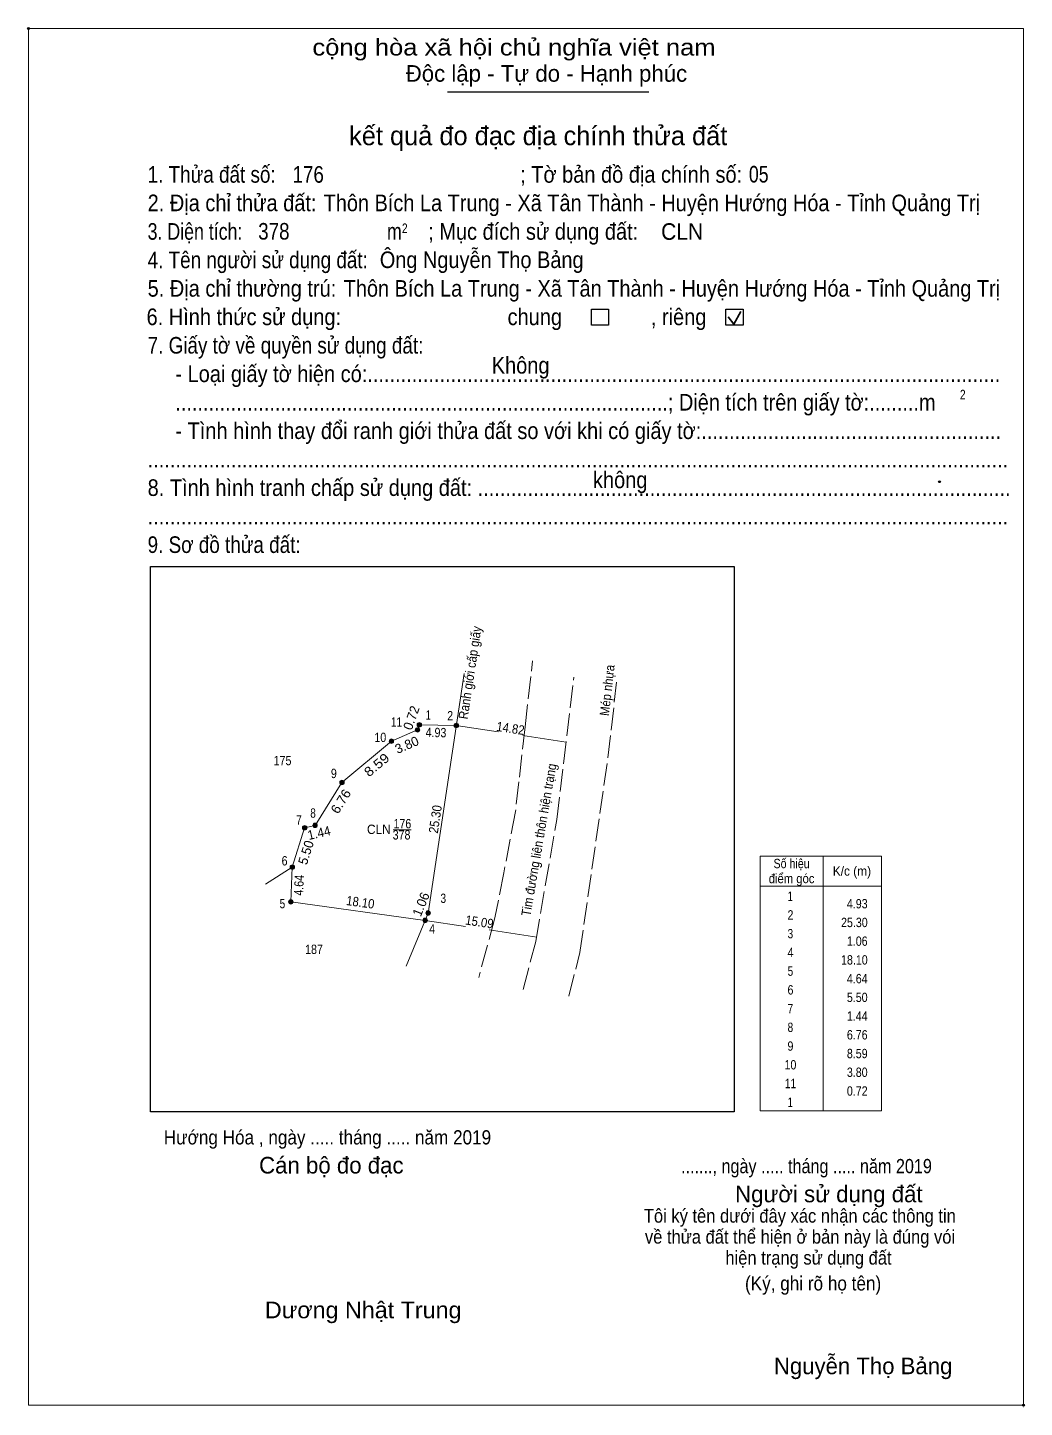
# Model space of a CAD drawing. Header units: metres. Extents: x 538337 to 538937, y 1836852 to 1837233.
# Drawn here: x 538336.7 to 538469.8, y 1836851.8 to 1837035.9 of the extents above; entities that cross this region are included whole.
import ezdxf
from ezdxf.enums import TextEntityAlignment as Align

# ---------------------------------------------------------------- set-up
doc = ezdxf.new("R2010")
doc.units = ezdxf.units.M
doc.header["$LTSCALE"] = 0.5
doc.header["$PDMODE"] = 32
doc.header["$PDSIZE"] = 0.25
doc.linetypes.add('LONG_DASHED', pattern=[7.5, 6, -1.5])
for name, color, linetype, lineweight in [('1', 7, 'LONG_DASHED', 13), ('10', 7, 'Continuous', 13), ('41', 7, 'Continuous', 13), ('6', 7, 'Continuous', 13), ('63', 7, 'Continuous', 13), ('7', 7, 'Continuous', 25)]:
    doc.layers.add(name, color=color, linetype=linetype, lineweight=lineweight)

msp = doc.modelspace()

# ---------------------------------------------------------------- hatches: boundary and pattern name
at = {"layer": '63'}
for points in [[(538389.27, 1836942.87, 1), (538388.67, 1836942.87, 1)], [(538394.2, 1836942.77, 1), (538393.6, 1836942.77, 1)], [(538389.03, 1836942.19, 1), (538388.43, 1836942.19, 1)], [(538385.54, 1836940.68, 1), (538384.94, 1836940.68, 1)], [(538378.94, 1836935.18, 1), (538378.34, 1836935.18, 1)], [(538373.95, 1836929.13, 1), (538373.35, 1836929.13, 1)], [(538375.35, 1836929.45, 1), (538374.75, 1836929.45, 1)], [(538372.31, 1836923.88, 1), (538371.71, 1836923.88, 1)], [(538372.11, 1836919.24, 1), (538371.51, 1836919.24, 1)], [(538390.44, 1836917.75, 1), (538389.84, 1836917.75, 1)], [(538390.04, 1836916.77, 1), (538389.44, 1836916.77, 1)]]:
    msp.add_hatch(color=256, dxfattribs=at).paths.add_polyline_path(points)

# ---------------------------------------------------------------- linework, layer by layer
at = {"layer": '1'}
for p, q in [((538403.1, 1836942.6), (538404.08, 1836951.43)), ((538414.15, 1836938.45), (538415.31, 1836948.58))]:
    msp.add_line(p, q, dxfattribs=at)
at = {"layer": '1', "linetype": 'Continuous'}
msp.add_line((538388.97, 1836942.87), (538393.9, 1836942.77), dxfattribs=at)
at = {"layer": '1'}
for points in [[(538403.1, 1836942.6), (538402.25, 1836935.24), (538401.81, 1836931.28), (538400.25, 1836923.13), (538399.06, 1836917.09), (538396.9, 1836909.15)], [(538408.93, 1836906.63), (538410.4, 1836912.49), (538414.15, 1836938.45)]]:
    msp.add_lwpolyline(points, dxfattribs=at)
at = {"layer": '1', "linetype": 'Continuous'}
msp.add_lwpolyline([(538389.74, 1836916.77), (538371.81, 1836919.24), (538372.01, 1836923.88)], dxfattribs=at)
at = {"layer": '10'}
msp.add_lwpolyline([(538388.98, 1836942.87), (538388.73, 1836942.19), (538385.24, 1836940.68), (538378.64, 1836935.18), (538375.05, 1836929.45), (538373.65, 1836929.13), (538372.01, 1836923.88), (538368.41, 1836921.6)], dxfattribs=at)
at = {"layer": '41'}
msp.add_lwpolyline([(538387.2, 1836910.65), (538390.14, 1836917.75), (538394.94, 1836949.71)], dxfattribs=at)
at = {"layer": '63'}
for p, q in [((538399.51, 1836941.93), (538393.9, 1836942.77)), ((538408.56, 1836940.57), (538402.8, 1836941.43)), ((538385.48, 1836928.86), (538387.88, 1836928.86)), ((538442.88, 1836925.35), (538442.88, 1836891.35)), ((538442.88, 1836925.35), (538442.88, 1836891.35)), ((538434.48, 1836921.35), (538450.68, 1836921.35)), ((538395.14, 1836915.96), (538389.74, 1836916.77)), ((538404.66, 1836914.53), (538398.31, 1836915.49))]:
    msp.add_line(p, q, dxfattribs=at)
at = {"layer": '63', "linetype": 'LONG_DASHED'}
msp.add_lwpolyline([(538402.83, 1836907.54), (538404.51, 1836913.97), (538407.31, 1836930.23), (538409.61, 1836949.23)], dxfattribs=at)
at = {"layer": '63'}
msp.add_lwpolyline([(538434.48, 1836925.35), (538450.68, 1836925.35), (538450.68, 1836891.35), (538434.48, 1836891.35)], close=True, dxfattribs=at)
for centre in [(538388.97, 1836942.87), (538393.9, 1836942.77), (538388.73, 1836942.19), (538385.24, 1836940.68), (538378.64, 1836935.18), (538373.65, 1836929.13), (538375.05, 1836929.45), (538372.01, 1836923.88), (538371.81, 1836919.24), (538390.14, 1836917.75), (538389.74, 1836916.77)]:
    msp.add_circle(centre, 0.3, dxfattribs=at)
at = {"layer": '7'}
msp.add_line((538392.74, 1837027.38), (538419.6, 1837027.38), dxfattribs=at)
at = {"layer": '7', "lineweight": 35}
for p, q in [((538430.21, 1836997.35), (538430.96, 1836996.37)), ((538430.96, 1836996.37), (538431.88, 1836998.02))]:
    msp.add_line(p, q, dxfattribs=at)
at = {"layer": '7', "lineweight": 13}
msp.add_lwpolyline([(538336.79, 1837035.81), (538469.63, 1837035.81), (538469.63, 1836852.07), (538336.79, 1836852.07)], close=True, dxfattribs=at)
at = {"layer": '7'}
for points in [[(538411.96, 1836998.33), (538414.24, 1836998.33), (538414.24, 1836996.21), (538411.96, 1836996.21)], [(538429.91, 1836998.33), (538432.19, 1836998.33), (538432.19, 1836996.21), (538429.91, 1836996.21)], [(538353.08, 1836964.02), (538431.01, 1836964.02), (538431.01, 1836891.22), (538353.08, 1836891.22)]]:
    msp.add_lwpolyline(points, close=True, dxfattribs=at)
for p in [(538336.79, 1837035.81), (538458.42, 1836975.32), (538469.63, 1836852.07)]:
    msp.add_point(p, dxfattribs=at)

# ---------------------------------------------------------------- texts
at = {"layer": '1'}
for s, width, p in [('175', 0.85, (538370.705, 1836937.48)), ('176', 0.85, (538386.705, 1836929.05)), ('CLN', 0.95, (538383.565, 1836928.3)), ('378', 0.85, (538386.595, 1836927.56)), ('187', 0.85, (538374.905, 1836912.28))]:
    msp.add_text(s, height=1.25, dxfattribs=dict(at, width=width)).set_placement(p, align=Align.CENTER)
for s, height, width, p in [('Hướng Hóa , ngày ..... tháng ..... năm 2019', 1.9, 0.9, (538354.85, 1836886.86)), ('Dương Nhật Trung', 2.215, 1.05, (538368.35, 1836863.66))]:
    msp.add_text(s, height=height, dxfattribs=dict(at, width=width)).set_placement(p)
msp.add_text('Nguyễn Thọ Bảng', height=2.21, dxfattribs=at).set_placement((538436.31, 1836856.19))
at = {"layer": '6'}
for s, width, p in [('CLN', 0.95, (538421.25, 1837007.61)), ('Ông Nguyễn Thọ Bảng', 0.9, (538383.69, 1837003.84))]:
    msp.add_text(s, height=2.21, dxfattribs=dict(at, width=width)).set_placement(p)
at = {"layer": '63'}
for s, rotation, width, p in [('Ranh giới cấp giấy', 81.459, 0.9, (538396.3447, 1836949.7472)), ('Mép nhựa', 83.467, 0.9, (538414.6706, 1836947.4139)), ('14.82', 351.465, 0.9, (538401.0522, 1836941.7875)), ('4.93', 358.838, 0.85, (538391.1823, 1836941.222)), ('8.59', 39.806, 1.15, (538383.6749, 1836937.0391)), ('Tim đường liên thôn hiện trạng', 80.229, 0.9, (538405.5416, 1836927.4139)), ('6.76', 57.932, 1.05, (538379.0212, 1836932.3182)), ('25.30', 81.454, 0.9, (538391.7136, 1836930.1871)), ('1.44', 12.875, 0.95, (538375.7157, 1836927.8342)), ('4.64', 87.532, 0.85, (538373.5116, 1836921.4281)), ('18.10', 352.156, 0.9, (538381.0147, 1836918.5704)), ('15.09', 351.462, 0.9, (538396.9072, 1836915.9482))]:
    msp.add_text(s, height=1.25, rotation=rotation, dxfattribs=dict(at, width=width)).set_placement(p, align=Align.CENTER)
for s, rotation, p in [('0.72', 70.56, (538388.489, 1836943.597)), ('3.80', 23.396, (538387.5468, 1836939.6149)), ('5.50', 72.652, (538374.4275, 1836925.6386)), ('1.06', 67.797, (538389.766, 1836918.6838))]:
    msp.add_text(s, height=1.25, rotation=rotation, dxfattribs=at).set_placement(p, align=Align.CENTER)
for s, width, p in [(' 11', 0.8, (538386.66, 1836942.62)), (' 1', 0.75, (538390.51, 1836943.56)), (' 2', 0.85, (538393.48, 1836943.46)), (' 10', 0.85, (538384.55, 1836940.57)), (' 9', 0.85, (538377.95, 1836935.76)), (' 7', 0.8, (538373.27, 1836929.55)), (' 8', 0.8, (538375.15, 1836930.47)), (' 6', 0.85, (538371.37, 1836924.1)), (' 5', 0.8, (538371.06, 1836918.38)), (' 3', 0.8, (538392.54, 1836919.09)), ('4.93', 0.85, (538448.82, 1836918.37)), (' 4', 0.85, (538391.07, 1836915.01)), ('25.30', 0.85, (538448.83, 1836915.87)), ('1.06', 0.85, (538448.82, 1836913.37)), ('18.10', 0.85, (538448.83, 1836910.87)), ('4.64', 0.85, (538448.82, 1836908.37)), ('5.50', 0.85, (538448.82, 1836905.87)), ('1.44', 0.85, (538448.82, 1836903.37)), ('6.76', 0.85, (538448.82, 1836900.87)), ('8.59', 0.85, (538448.82, 1836898.37)), ('3.80', 0.85, (538448.82, 1836895.87)), ('0.72', 0.85, (538448.82, 1836893.37))]:
    msp.add_text(s, height=1.25, dxfattribs=dict(at, width=width)).set_placement(p, align=Align.RIGHT)
for s, width, p in [('Số hiệu', 0.85, (538438.67, 1836923.73)), ('điểm góc', 0.9, (538438.67, 1836921.73)), ('K/c (m)', 0.95, (538446.725, 1836922.73)), (' 1', 0.75, (538438.32, 1836919.37)), (' 2', 0.85, (538438.325, 1836916.87)), (' 3', 0.8, (538438.325, 1836914.37)), (' 4', 0.85, (538438.33, 1836911.87)), (' 5', 0.8, (538438.325, 1836909.37)), (' 6', 0.85, (538438.325, 1836906.87)), (' 7', 0.8, (538438.325, 1836904.37)), (' 8', 0.8, (538438.325, 1836901.87)), (' 9', 0.85, (538438.32, 1836899.37)), (' 10', 0.85, (538438.32, 1836896.87)), (' 11', 0.8, (538438.33, 1836894.37)), (' 1', 0.75, (538438.32, 1836891.87))]:
    msp.add_text(s, height=1.25, dxfattribs=dict(at, width=width)).set_placement(p, align=Align.CENTER)
at = {"layer": '7'}
for s, height, width, p in [('cộng hòa xã hội chủ nghĩa việt nam', 2.217, 1.15, (538374.69, 1837032.21)), ('1. Thửa đất số:', 2.217, 0.85, (538352.69, 1837015.23)), ('176', 2.21, 0.85, (538372.03, 1837015.23)), ('; Tờ bản đồ địa chính số:', 2.217, 0.9, (538402.43, 1837015.23)), ('05', 2.21, 0.8, (538432.97, 1837015.26)), ('2. Địa chỉ thửa đất:', 2.217, 0.9, (538352.69, 1837011.43)), ('Thôn Bích La Trung - Xã Tân Thành - Huyện Hướng Hóa - Tỉnh Quảng Trị', 2.21, 0.9, (538376.19, 1837011.43)), ('3. Diện tích:', 2.217, 0.8, (538352.69, 1837007.62)), ('378', 2.21, 0.85, (538367.45, 1837007.64)), ('m', 2.217, 0.8, (538384.65, 1837007.62)), ('2', 1.267, 0.8, (538386.65, 1837008.52)), ('; Mục đích sử dụng đất:', 2.217, 0.9, (538390.15, 1837007.62)), ('4. Tên người sử dụng đất:', 2.217, 0.85, (538352.69, 1837003.82)), ('5. Địa chỉ thường trú:', 2.217, 0.9, (538352.69, 1837000.02)), ('Thôn Bích La Trung - Xã Tân Thành - Huyện Hướng Hóa - Tỉnh Quảng Trị', 2.21, 0.9, (538378.87, 1837000.02)), ('6. Hình thức sử dụng:', 2.217, 0.9, (538352.55, 1836996.22)), ('chung                , riêng', 2.217, 0.9, (538400.75, 1836996.22)), ('7. Giấy tờ về quyền sử dụng đất:', 2.217, 0.85, (538352.69, 1836992.42)), ('     - Loại giấy tờ hiện có:..................................................................................................................', 2.217, 0.9, (538352.69, 1836988.62)), ('Không', 2.22, 0.9, (538398.63, 1836989.75)), ('     .........................................................................................; Diện tích trên giấy tờ:.........m', 2.21, 0.9, (538352.69, 1836984.82)), ('2', 1.267, 0.8, (538461.15, 1836986.32)), ('     - Tình hình thay đổi ranh giới thửa đất so với khi có giấy tờ:......................................................', 2.217, 0.9, (538352.69, 1836981.02)), ('...........................................................................................................................................................', 2.217, 0.9, (538352.69, 1836977.22)), ('không', 2.218, 0.9, (538412.15, 1836974.46)), ('8. Tình hình tranh chấp sử dụng đất: ................................................................................................', 2.217, 0.9, (538352.69, 1836973.42)), ('...........................................................................................................................................................', 2.217, 0.9, (538352.69, 1836969.61)), ('9. Sơ đồ thửa đất:', 2.217, 0.85, (538352.69, 1836965.81)), ('......., ngày ..... tháng ..... năm 2019', 1.9, 0.85, (538423.91, 1836883.02)), ('(Ký, ghi rõ họ tên)', 1.901, 0.9, (538432.45, 1836867.37))]:
    msp.add_text(s, height=height, dxfattribs=dict(at, width=width)).set_placement(p)
for s, height, p in [('Độc lập - Tự do - Hạnh phúc', 2.217, (538387.15, 1837028.71)), ('Cán bộ đo đạc', 2.218, (538367.57, 1836882.98)), ('Người sử dụng đất', 2.217, (538431.13, 1836879.14))]:
    msp.add_text(s, height=height, dxfattribs=at).set_placement(p)
for s, height, p in [('kết quả đo đạc địa chính thửa đất', 2.534, (538404.84, 1837020.24)), ('.', 0.6337, (538469.6467, 1836851.76))]:
    msp.add_text(s, height=height, dxfattribs=at).set_placement(p, align=Align.CENTER)
at = {"layer": '7', "width": 0.9}
for s, p in [('Tôi ký tên dưới đây xác nhận các thông tin', (538439.77, 1836876.42)), ('về thửa đất thể hiện ở bản này là đúng vói', (538439.795, 1836873.62)), ('hiện trạng sử dụng đất', (538440.925, 1836870.82))]:
    msp.add_text(s, height=1.832, dxfattribs=at).set_placement(p, align=Align.CENTER)

doc.saveas('drawing.dxf')
